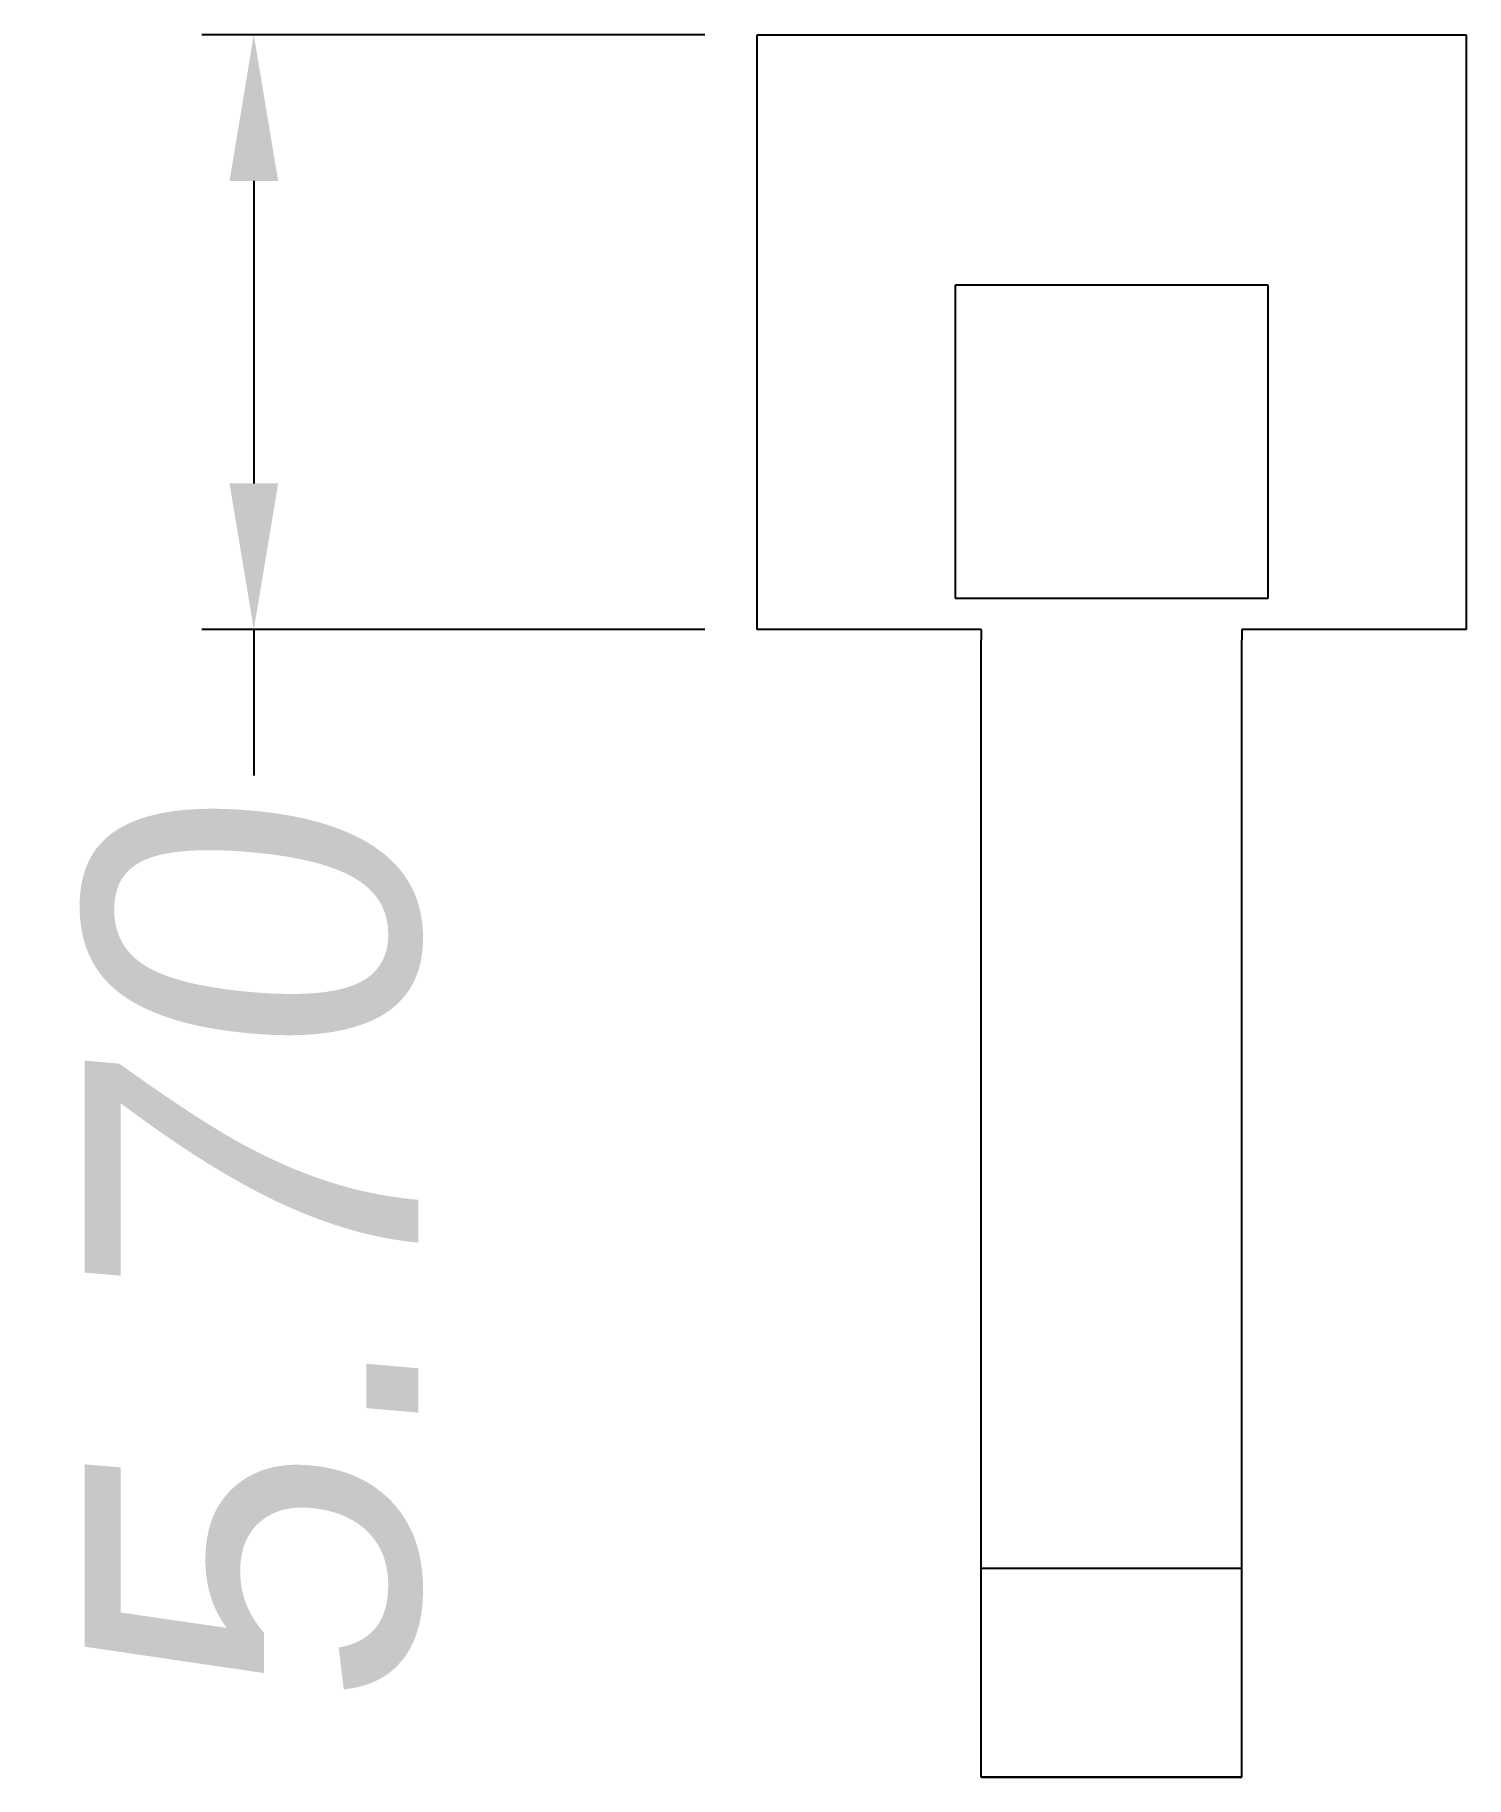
# Model space of a CAD drawing. Extents: x -144 to 4730, y -3845 to 502.
# Drawn here: x 4469.24 to 4482.97, y -3284.41 to -3267.71 of the extents above.
import ezdxf

# ---------------------------------------------------------------- set-up
doc = ezdxf.new("R2010")
doc.units = 0
doc.header["$LTSCALE"] = 15
doc.header["$MEASUREMENT"] = 0
doc.layers.get('0').update_dxf_attribs({"linetype": 'CONTINUOUS'})
doc.layers.get('Defpoints').update_dxf_attribs({"linetype": 'CONTINUOUS'})
doc.styles.add('标准', font='arial.ttf', dxfattribs={"oblique": 5})
doc.dimstyles.new('MSTD', dxfattribs={"dimtxt": 3.2, "dimasz": 1.4, "dimexe": 0.5, "dimexo": 0.5, "dimgap": 0.5, "dimtad": 0, "dimzin": 1, "dimdsep": 46, "dimtxsty": '标准', "dimcen": 0, "dimclrd": 5, "dimclre": 5, "dimclrt": 3, "dimadec": 1, "dimazin": 2, "dimtfac": 0.5, "dimtmove": 0, "dimatfit": 3, "dimfxl": 0, "dimlwd": -1, "dimarcsym": 0})

# ---------------------------------------------------------------- blocks, each defined once
blk = doc.blocks.new('*D799')
at = {"color": 5, "lineweight": -2}
for p, q in [((4475.667, -3267.712), (4470.842, -3267.712)), ((4475.667, -3273.412), (4470.842, -3273.412))]:
    blk.add_line(p, q, dxfattribs=at)
at = {"color": 5}
for p, q in [((4471.342, -3269.112), (4471.342, -3272.012)), ((4471.342, -3273.412), (4471.342, -3274.812))]:
    blk.add_line(p, q, dxfattribs=at)
for points in [[(4471.109, -3269.112), (4471.575, -3269.112), (4471.342, -3267.712)], [(4471.575, -3272.012), (4471.109, -3272.012), (4471.342, -3273.412)]]:
    blk.add_solid(points, dxfattribs=at)
at = {"layer": 'Defpoints', "color": 0, "lineweight": -3}
for p in [(4476.167, -3267.712), (4471.342, -3273.412), (4476.167, -3273.412)]:
    blk.add_point(p, dxfattribs=at)
at = {"color": 3, "lineweight": -2, "insert": (4471.342, -3279.463), "char_height": 3.2, "attachment_point": 5, "rotation": 90, "style": '标准'}
blk.add_mtext('5.70', dxfattribs=at)

msp = doc.modelspace()

# ---------------------------------------------------------------- linework, layer by layer
at = {"color": 7, "linetype": 'Continuous'}
for p, q in [((4476.167, -3273.412), (4476.167, -3267.712)), ((4476.167, -3267.712), (4482.967, -3267.712)), ((4482.967, -3267.712), (4482.967, -3273.412)), ((4478.067, -3270.112), (4478.067, -3273.112)), ((4481.067, -3270.112), (4478.067, -3270.112)), ((4481.067, -3273.112), (4481.067, -3270.112)), ((4478.067, -3273.112), (4481.067, -3273.112)), ((4478.317, -3273.412), (4476.167, -3273.412)), ((4478.317, -3273.412), (4478.317, -3273.512)), ((4478.317, -3284.412), (4478.317, -3273.512)), ((4480.817, -3273.412), (4480.817, -3273.512)), ((4482.967, -3273.412), (4480.817, -3273.412)), ((4480.817, -3284.412), (4480.817, -3273.512)), ((4480.817, -3282.412), (4478.317, -3282.412)), ((4478.317, -3284.412), (4480.817, -3284.412)), ((4480.817, -3284.412), (4478.317, -3284.412))]:
    msp.add_line(p, q, dxfattribs=at)

# ---------------------------------------------------------------- dimensions: what is measured, and where the dimension line sits
dim = msp.add_linear_dim(base=(4471.342, -3273.412), p1=(4476.167, -3267.712), p2=(4476.167, -3273.412), angle=90, dimstyle='MSTD')
dim.commit()
dim.dimension.update_dxf_attribs({"geometry": '*D799', "text_midpoint": (4471.342, -3279.463)})

doc.saveas('drawing.dxf')
